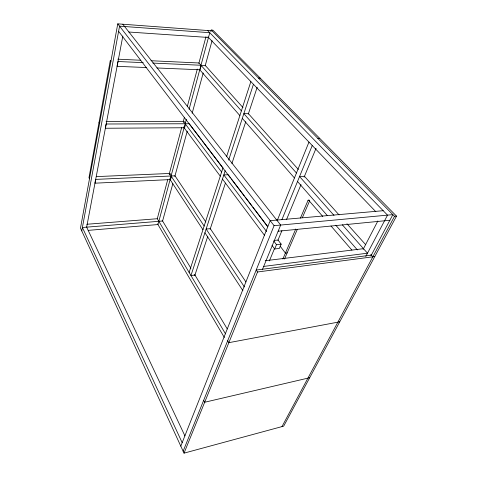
<?xml version="1.0" encoding="UTF-8"?>
<svg xmlns="http://www.w3.org/2000/svg" width="477" height="477" viewBox="0 0 477 477"><rect width="100%" height="100%" fill="white"/><g stroke="black" fill="none" stroke-linecap="round" stroke-linejoin="round"><path stroke-width="0.72" d="M212.026 30.844L117.765 23.85L80.488 228.119L184.027 453.15L283.69 426.134L396.512 216.129L212.867 30.158L211.233 30.033L210.846 31.464M81.77 230.904L119.554 26.157L209.767 32.698L189.083 109.287M86.564 227.624L122.833 36.031M225.514 333.864L157.285 218.722L167.677 179.877M169.216 174.123L181.731 127.359M183.269 121.605L184.426 117.288M187.312 106.496L197.323 69.087M198.861 63.334L205.986 36.717M169.484 174.886L169.866 173.455L96.479 176.609M183.484 122.661L183.836 121.331L106.091 121.42M186.364 119.339L157.959 224.554L88.233 230.367M242.996 107.599L205.521 65.725L201.216 65.534L200.006 70.024L239.859 115.583M205.837 221.972L174.993 175.822L95.674 179.4L94.959 183.186L170.569 179.561L171.535 175.977L169.866 173.455M201.36 139.57L189.28 123.746L106.162 124.002L105.357 128.253L184.587 127.753L185.672 123.758L183.836 121.331M172.847 183.645L162.597 221.012L82.402 227.493L182.172 442.68M174.82 176.46L187.24 131.193M192.165 113.228L203.208 72.987M205.176 65.802L212.074 40.652M189.125 272.462L222.962 167.838M226.617 156.528L250.854 81.591M225.204 170.7L190.943 275.533L194.95 275.02M228.674 160.075L253.442 84.292M194.795 275.497L207.823 236.198M210.16 229.139L225.424 183.09M231.917 163.492L245.768 121.718M248.296 114.081L257.186 87.255M180.801 446.138L270.197 220.654L383.198 210.703M183.138 451.224L274.078 225.669L117.765 23.85M277.477 219.921L308.959 142.086M184.027 453.15L257.532 271.985L256.185 270.048L371.333 255.112M281.865 219.76L312.25 145.515M262.278 269.869L280.673 225.055L122.804 24.226M269.392 260.889L274.519 248.511M277.93 240.289L281.931 230.635M286.468 219.694L301.017 184.581M304.111 177.128L316.06 148.287M274.031 240.456L278.037 240.032L281.168 244.141L279.361 248.439L274.686 248.97L276.481 244.653L273.81 241.118M282.849 259.023L295.74 229.02M300.427 218.108L308.041 200.382A0.763 0.477 86.2 0 1 308.702 200.233L309.388 200.185M284.513 259.011L297.326 229.312M302.478 217.381L309.621 200.829M363.152 249.322L377.879 220.952M365.787 256.429L387.521 215.145L207.644 30.516M370.975 255.791L392.869 214.644L274.078 225.669M281.996 426.593L394.515 216.319L396.512 216.129M309.698 377.724L204.675 402.254L203.673 400.304M339.725 321.826L228.847 342.671L227.696 340.715M257.532 271.985L374.791 256.56M263.668 266.422L367.487 253.198L342.337 224.804M265.242 260.728L363.486 248.678M287.166 252.864L285.407 253.072L280.148 246.144M276.481 244.653L281.168 244.141M278.115 231.22L389.882 220.267M86.832 224.262L157.297 218.722M308.041 200.382L309.299 200.292M317.801 138.348L319.668 138.312M258.474 78.049L260.221 78.115M146.612 67.549L117.08 66.327L117.992 61.515L143.183 62.648M156.945 67.972L199.762 69.749M152.813 63.083L200.972 65.26L198.957 62.982L150.97 60.728M117.753 59.172L140.637 60.245M128.802 32.019L208.479 37.474M211.233 30.033L394.515 216.319M207.912 36.89L375.798 211.675M298.369 169.466L248.434 113.675L243.848 113.651L296.45 173.014M339.04 214.912L304.463 176.275L299.562 176.526L333.978 215.371M346.946 223.743L365.716 244.719M370.873 254.599L372.847 256.817M201.216 65.534L241.386 110.867M242.304 118.379L294.44 177.975M297.523 181.498L327.443 215.699M335.778 225.233L357.356 249.9M308.702 200.233L322.768 216.475M331.008 225.991L351.865 250.073M202.26 140.745L222.837 167.713M230.439 177.665L228.197 174.731L223.82 174.934L266.607 231.578M231.333 178.839L244.337 195.88M245.232 197.055L251.957 205.861M252.852 207.042L267.651 226.426M118.6 31.321L267.752 226.831M185.171 123.758L221.614 172.006M183.86 126.781L184.587 127.753M184.092 127.753L220.267 176.156M222.461 179.09L264.455 235.28M272.039 245.428L274.686 248.97M110.932 61.283L110.306 60.382L88.972 177.784L89.491 178.797M245.929 281.961L210.315 228.674L206.136 229.049L244.445 286.987M171.058 176.001L204.144 226.032M169.901 178.547L170.569 179.561M170.092 179.585L202.952 229.717M204.931 232.74L242.912 290.696M162.198 220.344L190.901 268.253M194.723 274.645L227.255 328.945M99.001 122.595L99.568 123.561M157.547 223.886L224.363 337.507M86.653 227.147L184.927 435.906"/></g></svg>
